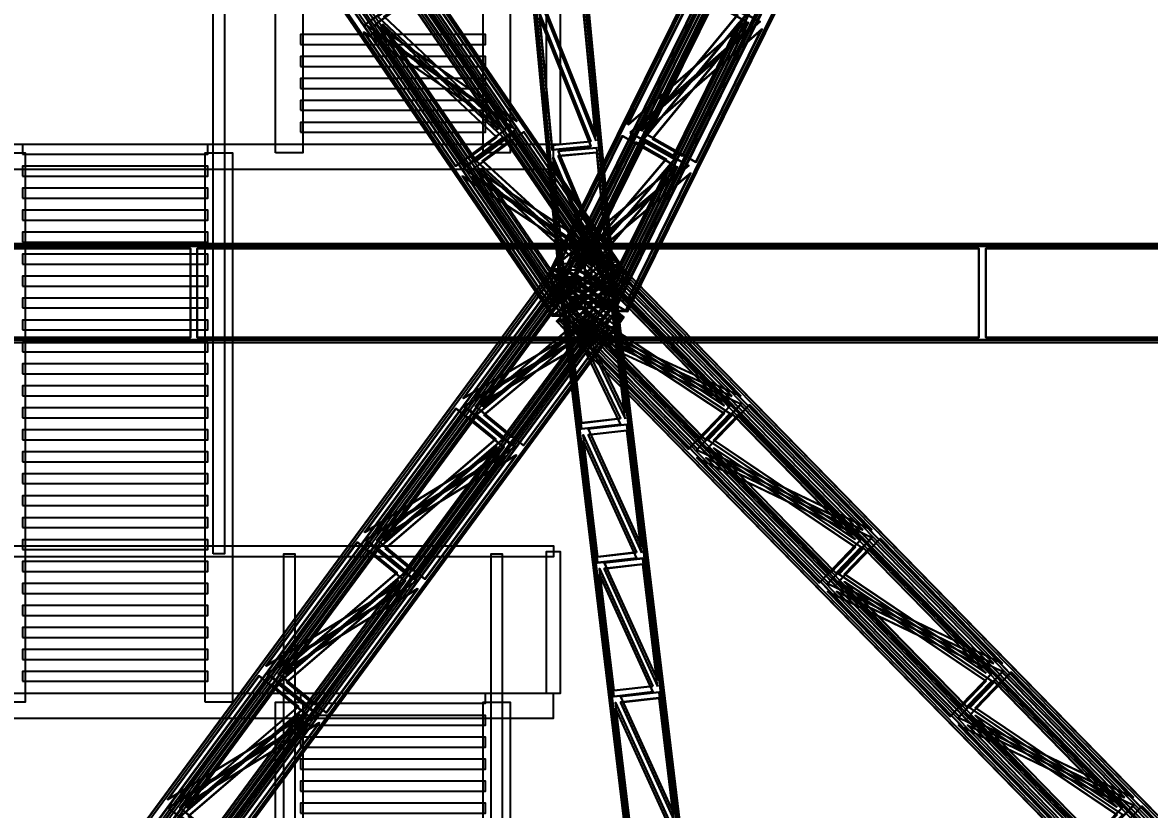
# Model space of a CAD drawing. Header units: millimetres. Extents: x -84906 to 117550, y -3000 to 338000.
# Drawn here: x 4999 to 14129, y 61819 to 68190 of the extents above; entities that cross this region are included whole.
import ezdxf

# ---------------------------------------------------------------- set-up
doc = ezdxf.new("R2010")
doc.units = ezdxf.units.MM
for name, color, linetype, lineweight in [('D-STR-CORE', 7, 'Continuous', 25), ('D-STR-DIM', 7, 'Continuous', 13), ('D-STR-STRC', 7, 'Continuous', 25)]:
    doc.layers.add(name, color=color, linetype=linetype, lineweight=lineweight)
doc.styles.add('OpenSansCondensed-Light', font='OpenSansCondensed-Light.ttf')
doc.styles.add('TOWER_UNICODE', font='Arial Unicode.ttf')
doc.dimstyles.new('EZDXF', dxfattribs={"dimtxt": 0.25, "dimasz": 0.175, "dimexe": 0.375, "dimexo": 0.125, "dimgap": 0.1, "dimtad": 1, "dimlfac": 100, "dimzin": 12, "dimdsep": 46, "dimtxsty": 'OpenSansCondensed-Light', "dimblk": 'ARCHTICK', "dimcen": 2.5, "dimazin": 3, "dimtfac": 0.5, "dimtmove": 2, "dimatfit": 3})

# ---------------------------------------------------------------- blocks, each defined once
blk = doc.blocks.new('_ARCHTICK')
at = {"color": 0, "linetype": 'BYBLOCK', "const_width": 0.15}
blk.add_lwpolyline([(-0.5, -0.5), (0.5, 0.5)], dxfattribs=at)

msp = doc.modelspace()

# ---------------------------------------------------------------- linework, layer by layer
at = {"layer": 'D-STR-CORE'}
for points in [[(7050, 67134.2), (7050, 71580), (7270, 71580), (7270, 67134.2)], [(8730, 67134.2), (8730, 71580), (8950, 71580), (8950, 67134.2)], [(6545, 63888.3), (6545, 68334.2), (6635, 68334.2), (6635, 63888.3)], [(9245, 67204.2), (9245, 68354.2), (9355, 68354.2), (9355, 67204.2)], [(7250, 68013.3), (8750, 68013.3), (8750, 68093.3), (7250, 68093.3)], [(7250, 67835.5), (8750, 67835.5), (8750, 67915.5), (7250, 67915.5)], [(7250, 67657.7), (8750, 67657.7), (8750, 67737.7), (7250, 67737.7)], [(7250, 67479.8), (8750, 67479.8), (8750, 67559.8), (7250, 67559.8)], [(7250, 67302), (8750, 67302), (8750, 67382), (7250, 67382)], [(4700, 67004.2), (9300, 67004.2), (9300, 67204.2), (4700, 67204.2)], [(5000, 67124.2), (6500, 67124.2), (6500, 67204.2), (5000, 67204.2)], [(4800, 62688.3), (4800, 67134.2), (5020, 67134.2), (5020, 62688.3)], [(6480, 62688.3), (6480, 67134.2), (6700, 67134.2), (6700, 62688.3)], [(5000, 66946.3), (6500, 66946.3), (6500, 67026.3), (5000, 67026.3)], [(5000, 66768.5), (6500, 66768.5), (6500, 66848.5), (5000, 66848.5)], [(5000, 66590.7), (6500, 66590.7), (6500, 66670.7), (5000, 66670.7)], [(5000, 66412.8), (6500, 66412.8), (6500, 66492.8), (5000, 66492.8)], [(5000, 66235), (6500, 66235), (6500, 66315), (5000, 66315)], [(5000, 66057.2), (6500, 66057.2), (6500, 66137.2), (5000, 66137.2)], [(5000, 65879.3), (6500, 65879.3), (6500, 65959.3), (5000, 65959.3)], [(5000, 65701.5), (6500, 65701.5), (6500, 65781.5), (5000, 65781.5)], [(5000, 65523.7), (6500, 65523.7), (6500, 65603.7), (5000, 65603.7)], [(5000, 65345.8), (6500, 65345.8), (6500, 65425.8), (5000, 65425.8)], [(5000, 65168), (6500, 65168), (6500, 65248), (5000, 65248)], [(5000, 64990.2), (6500, 64990.2), (6500, 65070.2), (5000, 65070.2)], [(5000, 64812.3), (6500, 64812.3), (6500, 64892.3), (5000, 64892.3)], [(5000, 64634.5), (6500, 64634.5), (6500, 64714.5), (5000, 64714.5)], [(5000, 64456.7), (6500, 64456.7), (6500, 64536.7), (5000, 64536.7)], [(5000, 64278.8), (6500, 64278.8), (6500, 64358.8), (5000, 64358.8)], [(5000, 64101), (6500, 64101), (6500, 64181), (5000, 64181)], [(5000, 63923.2), (6500, 63923.2), (6500, 64003.2), (5000, 64003.2)], [(4700, 63953.3), (9300, 63953.3), (9300, 63863.3), (4700, 63863.3)], [(5000, 63745.3), (6500, 63745.3), (6500, 63825.3), (5000, 63825.3)], [(7115, 59442.5), (7115, 63888.3), (7205, 63888.3), (7205, 59442.5)], [(8795, 59442.5), (8795, 63888.3), (8885, 63888.3), (8885, 59442.5)], [(9245, 62758.3), (9245, 63908.3), (9355, 63908.3), (9355, 62758.3)], [(5000, 63567.5), (6500, 63567.5), (6500, 63647.5), (5000, 63647.5)], [(5000, 63389.7), (6500, 63389.7), (6500, 63469.7), (5000, 63469.7)], [(5000, 63211.8), (6500, 63211.8), (6500, 63291.8), (5000, 63291.8)], [(5000, 63034), (6500, 63034), (6500, 63114), (5000, 63114)], [(5000, 62856.2), (6500, 62856.2), (6500, 62936.2), (5000, 62936.2)], [(4700, 62558.3), (9300, 62558.3), (9300, 62758.3), (4700, 62758.3)], [(7250, 62678.3), (8750, 62678.3), (8750, 62758.3), (7250, 62758.3)], [(7050, 58242.5), (7050, 62688.3), (7270, 62688.3), (7270, 58242.5)], [(8730, 58242.5), (8730, 62688.3), (8950, 62688.3), (8950, 58242.5)], [(7250, 62500.5), (8750, 62500.5), (8750, 62580.5), (7250, 62580.5)], [(7250, 62322.7), (8750, 62322.7), (8750, 62402.7), (7250, 62402.7)], [(7250, 62144.8), (8750, 62144.8), (8750, 62224.8), (7250, 62224.8)], [(7250, 61967), (8750, 61967), (8750, 62047), (7250, 62047)], [(7250, 61789.2), (8750, 61789.2), (8750, 61869.2), (7250, 61869.2)]]:
    msp.add_lwpolyline(points, close=True, dxfattribs=at)
at = {"layer": 'D-STR-STRC'}
for points in [[(9790.1, 66185.3), (9287.4, 65814.7), (-294.2, 79814.7), (208.5, 80185.3)], [(9794.4, 66185.3), (9291.7, 65814.7), (-289.9, 79814.7), (212.8, 80185.3)], [(9871.5, 66185.3), (9368.8, 65814.7), (-212.8, 79814.7), (289.9, 80185.3)], [(9875.8, 66185.3), (9373.1, 65814.7), (-208.5, 79814.7), (294.2, 80185.3)], [(9718.4, 66121.6), (9388.5, 65878.4), (-193.1, 79878.4), (136.8, 80121.6)], [(9722.7, 66121.6), (9392.8, 65878.4), (-188.8, 79878.4), (141.1, 80121.6)], [(9770.3, 66121.6), (9440.4, 65878.4), (-141.1, 79878.4), (188.8, 80121.6)], [(9774.6, 66121.6), (9444.7, 65878.4), (-136.8, 79878.4), (193.1, 80121.6)], [(9260.2, 66149.7), (9788, 65850.3), (16706.4, 79850.3), (16178.6, 80149.7)], [(9265.9, 66149.7), (9793.8, 65850.3), (16712.2, 79850.3), (16184.3, 80149.7)], [(9369.4, 66149.7), (9897.2, 65850.3), (16815.7, 79850.3), (16287.8, 80149.7)], [(9370.6, 66098.3), (9717, 65901.7), (16635.5, 79901.7), (16289.1, 80098.3)], [(9375.1, 66149.7), (9903, 65850.3), (16821.4, 79850.3), (16293.6, 80149.7)], [(9376.4, 66098.3), (9722.8, 65901.7), (16641.2, 79901.7), (16294.8, 80098.3)], [(9440.3, 66098.3), (9786.7, 65901.7), (16705.2, 79901.7), (16358.8, 80098.3)], [(9446.1, 66098.3), (9792.5, 65901.7), (16710.9, 79901.7), (16364.5, 80098.3)], [(9800.6, 66040.7), (9362.5, 66000.4), (8031, 80000.4), (8469, 80040.7)], [(9800.6, 66040.7), (9362.5, 66000.4), (8031, 80000.4), (8469, 80040.7)], [(9800.6, 66037.7), (9362.5, 65997.5), (8031, 79997.5), (8469, 80037.7)], [(9800.6, 66037.7), (9362.5, 65997.5), (8031, 79997.5), (8469, 80037.7)], [(9800.6, 66002.5), (9362.5, 65962.3), (8031, 79962.3), (8469, 80002.5)], [(9800.6, 66002.5), (9362.5, 65962.3), (8031, 79962.3), (8469, 80002.5)], [(9800.6, 65999.6), (9362.5, 65959.3), (8031, 79959.3), (8469, 79999.6)], [(9800.6, 65999.6), (9362.5, 65959.3), (8031, 79959.3), (8469, 79999.6)], [(8919.7, 67387.9), (8177.1, 68473.1), (7772.5, 68174.8)], [(8924, 67387.9), (8181.4, 68473.1), (7776.8, 68174.8)], [(9001.1, 67387.9), (8258.5, 68473.1), (7854, 68174.8)], [(9005.4, 67387.9), (8262.8, 68473.1), (7858.2, 68174.8)], [(8848.1, 67324.2), (8105.4, 68409.4), (7873.7, 68238.5)], [(8852.3, 67324.2), (8109.7, 68409.4), (7878, 68238.5)], [(8900, 67324.2), (8157.3, 68409.4), (7925.6, 68238.5)], [(8904.3, 67324.2), (8161.6, 68409.4), (7929.9, 68238.5)], [(9901.4, 67361.8), (10434.2, 68440.1), (10859, 68199.1)], [(9907.1, 67361.8), (10440, 68440.1), (10864.7, 68199.1)], [(10010.6, 67361.8), (10543.4, 68440.1), (10968.2, 68199.1)], [(10011.8, 67310.3), (10544.7, 68388.6), (10788, 68250.5)], [(10016.3, 67361.8), (10549.2, 68440.1), (10973.9, 68199.1)], [(10017.6, 67310.3), (10550.4, 68388.6), (10793.8, 68250.5)], [(10081.5, 67310.3), (10614.4, 68388.6), (10857.7, 68250.5)], [(10087.3, 67310.3), (10620.1, 68388.6), (10863.4, 68250.5)], [(9643.1, 67274.6), (9541.4, 68343.4), (9227.8, 68314.7)], [(9643.1, 67274.6), (9541.4, 68343.4), (9227.8, 68314.7)], [(9643.1, 67271.6), (9541.4, 68340.5), (9227.8, 68311.7)], [(9643.1, 67271.6), (9541.4, 68340.5), (9227.8, 68311.7)], [(9643.1, 67236.5), (9541.4, 68305.3), (9227.8, 68276.5)], [(9643.1, 67236.5), (9541.4, 68305.3), (9227.8, 68276.5)], [(9643.1, 67233.5), (9541.4, 68302.3), (9227.8, 68273.5)], [(9643.1, 67233.5), (9541.4, 68302.3), (9227.8, 68273.5)], [(9602.5, 67226.5), (9288.8, 67197.7), (9187.2, 68266.5)], [(9602.5, 67226.5), (9288.8, 67197.7), (9187.2, 68266.5)], [(9602.5, 67223.5), (9288.8, 67194.7), (9187.2, 68263.5)], [(9602.5, 67223.5), (9288.8, 67194.7), (9187.2, 68263.5)], [(9602.5, 67188.3), (9288.8, 67159.5), (9187.2, 68228.4)], [(9602.5, 67188.3), (9288.8, 67159.5), (9187.2, 68228.4)], [(9602.5, 67185.3), (9288.8, 67156.6), (9187.2, 68225.4)], [(9602.5, 67185.3), (9288.8, 67156.6), (9187.2, 68225.4)], [(8909.5, 67325.2), (8505, 67026.9), (7762.3, 68112.1)], [(8913.8, 67325.2), (8509.3, 67026.9), (7766.6, 68112.1)], [(8990.9, 67325.2), (8586.4, 67026.9), (7843.7, 68112.1)], [(8995.2, 67325.2), (8590.7, 67026.9), (7848, 68112.1)], [(8837.8, 67261.5), (8606.1, 67090.6), (7863.4, 68175.8)], [(8842.1, 67261.5), (8610.4, 67090.6), (7867.7, 68175.8)], [(8889.8, 67261.5), (8658.1, 67090.6), (7915.4, 68175.8)], [(8894.1, 67261.5), (8662.3, 67090.6), (7919.7, 68175.8)], [(9918.8, 67300.9), (10343.6, 67059.9), (10876.4, 68138.2)], [(9924.6, 67300.9), (10349.3, 67059.9), (10882.2, 68138.2)], [(10028, 67300.9), (10452.8, 67059.9), (10985.6, 68138.2)], [(10029.3, 67249.5), (10272.6, 67111.4), (10805.5, 68189.7)], [(10033.8, 67300.9), (10458.5, 67059.9), (10991.4, 68138.2)], [(10035, 67249.5), (10278.3, 67111.4), (10811.2, 68189.7)], [(10099, 67249.5), (10342.3, 67111.4), (10875.2, 68189.7)], [(10104.7, 67249.5), (10348, 67111.4), (10880.9, 68189.7)], [(9677.7, 66280.4), (8975.5, 67306.4), (8571, 67008.2)], [(9682, 66280.4), (8979.8, 67306.4), (8575.3, 67008.2)], [(9759.2, 66280.4), (9056.9, 67306.4), (8652.4, 67008.2)], [(9763.4, 66280.4), (9061.2, 67306.4), (8656.7, 67008.2)], [(9606.1, 66216.7), (8903.9, 67242.7), (8672.1, 67071.9)], [(9610.4, 66216.7), (8908.1, 67242.7), (8676.4, 67071.9)], [(9658, 66216.7), (8955.8, 67242.7), (8724.1, 67071.9)], [(9662.3, 66216.7), (8960.1, 67242.7), (8728.4, 67071.9)], [(9356.5, 66259.2), (9857.7, 67273.4), (10282.4, 67032.4)], [(9362.2, 66259.2), (9863.4, 67273.4), (10288.2, 67032.4)], [(9465.7, 66259.2), (9966.9, 67273.4), (10391.6, 67032.4)], [(9467, 66207.7), (9968.2, 67221.9), (10211.5, 67083.9)], [(9471.4, 66259.2), (9972.6, 67273.4), (10397.4, 67032.4)], [(9472.7, 66207.7), (9973.9, 67221.9), (10217.2, 67083.9)], [(9536.7, 66207.7), (10037.9, 67221.9), (10281.2, 67083.9)], [(9542.4, 66207.7), (10043.6, 67221.9), (10286.9, 67083.9)], [(9747.3, 66178.8), (9652.4, 67176.8), (9338.7, 67148)], [(9747.3, 66178.8), (9652.4, 67176.8), (9338.7, 67148)], [(9747.3, 66175.8), (9652.4, 67173.8), (9338.7, 67145)], [(9747.3, 66175.8), (9652.4, 67173.8), (9338.7, 67145)], [(9747.3, 66140.7), (9652.4, 67138.7), (9338.7, 67109.9)], [(9747.3, 66140.7), (9652.4, 67138.7), (9338.7, 67109.9)], [(9747.3, 66137.7), (9652.4, 67135.7), (9338.7, 67106.9)], [(9747.3, 66137.7), (9652.4, 67135.7), (9338.7, 67106.9)], [(9706.7, 66130.7), (9393, 66101.9), (9298.1, 67099.9)], [(9706.7, 66130.7), (9393, 66101.9), (9298.1, 67099.9)], [(9706.7, 66127.7), (9393, 66098.9), (9298.1, 67096.9)], [(9706.7, 66127.7), (9393, 66098.9), (9298.1, 67096.9)], [(9706.7, 66092.6), (9393, 66063.8), (9298.1, 67061.7)], [(9706.7, 66092.6), (9393, 66063.8), (9298.1, 67061.7)], [(9706.7, 66089.6), (9393, 66060.8), (9298.1, 67058.7)], [(9706.7, 66089.6), (9393, 66060.8), (9298.1, 67058.7)], [(9484.4, 66146.9), (9727.7, 66008.8), (10228.9, 67023)], [(9490.2, 66146.9), (9733.5, 66008.8), (10234.7, 67023)], [(9554.1, 66146.9), (9797.4, 66008.8), (10298.6, 67023)], [(9559.9, 66146.9), (9803.2, 66008.8), (10304.4, 67023)], [(9667.5, 66217.6), (9263, 65919.4), (8560.8, 66945.4)], [(9671.8, 66217.6), (9267.3, 65919.4), (8565.1, 66945.4)], [(9748.9, 66217.6), (9344.4, 65919.4), (8642.2, 66945.4)], [(9753.2, 66217.6), (9348.7, 65919.4), (8646.5, 66945.4)], [(9595.8, 66153.9), (9364.1, 65983.1), (8661.9, 67009.1)], [(9600.1, 66153.9), (9368.4, 65983.1), (8666.2, 67009.1)], [(9647.8, 66153.9), (9416.1, 65983.1), (8713.9, 67009.1)], [(9652.1, 66153.9), (9420.4, 65983.1), (8718.1, 67009.1)], [(9373.9, 66198.3), (9798.7, 65957.3), (10299.9, 66971.6)], [(9379.7, 66198.3), (9804.4, 65957.3), (10305.6, 66971.6)], [(9483.2, 66198.3), (9907.9, 65957.3), (10409.1, 66971.6)], [(9488.9, 66198.3), (9913.6, 65957.3), (10414.8, 66971.6)], [(-19163.1, 66400), (-19163.1, 65600), (19163.1, 65600), (19163.1, 66400)], [(19163.1, 66400), (19163.1, 65600), (-19163.1, 65600), (-19163.1, 66400)], [(3221.4, 66360), (3221.4, 65640), (6360.2, 65640), (6360.2, 66360)], [(6360.2, 66360), (6360.2, 65640), (3221.4, 65640), (3221.4, 66360)], [(6415.2, 66360), (6415.2, 65640), (9554.1, 65640), (9554.1, 66360)], [(9554.1, 66360), (9554.1, 65640), (6415.2, 65640), (6415.2, 66360)], [(9609.1, 66360), (9609.1, 65640), (12747.9, 65640), (12747.9, 66360)], [(12747.9, 66360), (12747.9, 65640), (9609.1, 65640), (9609.1, 66360)], [(12802.9, 66360), (12802.9, 65640), (15941.8, 65640), (15941.8, 66360)], [(15941.8, 66360), (15941.8, 65640), (12802.9, 65640), (12802.9, 66360)], [(-290.1, 53196.1), (190.5, 52803.9), (9772, 65803.9), (9291.5, 66196.1)], [(-285.1, 53196.1), (195.5, 52803.9), (9777, 65803.9), (9296.4, 66196.1)], [(-195.5, 53196.1), (285.1, 52803.9), (9866.7, 65803.9), (9386.1, 66196.1)], [(-190.5, 53196.1), (290.1, 52803.9), (9871.7, 65803.9), (9391.1, 66196.1)], [(9820, 66266.8), (9734.3, 66266.8), (9231.6, 65896.2), (9317.3, 65896.2)], [(9291.5, 66196.1), (9391.1, 66196.1), (9406.1, 66183.9), (9306.5, 66183.9)], [(9291.5, 66196.1), (9391.1, 66196.1), (9871.7, 65803.9), (9772, 65803.9)], [(9303.8, 66238.1), (9418.8, 66238.1), (9946.6, 65938.6), (9831.7, 65938.6)], [(22483, 53227.2), (22045.4, 52772.8), (9324.4, 65772.8), (9762, 66227.2)], [(9838.7, 66227.2), (9762, 66227.2), (9324.4, 65772.8), (9401.1, 65772.8)], [(22486.9, 53227.2), (22049.2, 52772.8), (9328.2, 65772.8), (9765.9, 66227.2)], [(9662.6, 66203.1), (9718.8, 66203.1), (9388.9, 65959.9), (9332.7, 65959.9)], [(22555.9, 53227.2), (22118.2, 52772.8), (9397.3, 65772.8), (9834.9, 66227.2)], [(22559.7, 53227.2), (22122.1, 52772.8), (9401.1, 65772.8), (9838.7, 66227.2)], [(9838.7, 66227.2), (9762, 66227.2), (9748.4, 66213), (9825, 66213)], [(-190.4, 53128.7), (125, 52871.3), (9706.6, 65871.3), (9391.2, 66128.7)], [(-185.4, 53128.7), (130, 52871.3), (9711.5, 65871.3), (9396.2, 66128.7)], [(-130, 53128.7), (185.4, 52871.3), (9767, 65871.3), (9451.6, 66128.7)], [(-125, 53128.7), (190.4, 52871.3), (9771.9, 65871.3), (9456.6, 66128.7)], [(9233.2, 66117.1), (9332.9, 66117.1), (9813.4, 65724.9), (9713.8, 65724.9)], [(9260.2, 66149.7), (9375.1, 66149.7), (9391.6, 66140.4), (9276.7, 66140.4)], [(9260.2, 66149.7), (9375.1, 66149.7), (9903, 65850.3), (9788, 65850.3)], [(9875.8, 66185.3), (9790.1, 66185.3), (9287.4, 65814.7), (9373.1, 65814.7)], [(9791.3, 66138.5), (9791.3, 66097.4), (9353.2, 66057.2), (9353.2, 66098.3)], [(9791.3, 66097.4), (9791.3, 66138.5), (9353.2, 66098.3), (9353.2, 66057.2)], [(9718.4, 66121.6), (9774.6, 66121.6), (9444.7, 65878.4), (9388.5, 65878.4)], [(9456.6, 66128.7), (9391.2, 66128.7), (9406.2, 66116.4), (9471.6, 66116.4)], [(9456.6, 66128.7), (9391.2, 66128.7), (9706.6, 65871.3), (9771.9, 65871.3)], [(9907.6, 66156.7), (9831, 66156.7), (9393.3, 65702.4), (9470, 65702.4)], [(22421, 53149.1), (22133.8, 52850.9), (9412.8, 65850.9), (9700, 66149.1)], [(9700, 66149.1), (9750.3, 66149.1), (9463.1, 65850.9), (9412.8, 65850.9)], [(9489.8, 66186.6), (9414.3, 66186.6), (9760.7, 65990.1), (9836.2, 65990.1)], [(22424.8, 53149.1), (22137.6, 52850.9), (9416.6, 65850.9), (9703.8, 66149.1)], [(10744.8, 65166.5), (9803.6, 66128.3), (9451.5, 65762.7)], [(10748.6, 65166.5), (9807.4, 66128.3), (9455.3, 65762.7)], [(22467.5, 53149.1), (22180.3, 52850.9), (9459.3, 65850.9), (9746.5, 66149.1)], [(22471.3, 53149.1), (22184.1, 52850.9), (9463.1, 65850.9), (9750.3, 66149.1)], [(10817.6, 65166.5), (9876.5, 66128.3), (9524.3, 65762.7)], [(10821.5, 65166.5), (9880.3, 66128.3), (9528.1, 65762.7)], [(9700, 66149.1), (9750.3, 66149.1), (9736.6, 66134.9), (9686.3, 66134.9)], [(9718.4, 66121.6), (9774.6, 66121.6), (9758.9, 66110), (9702.7, 66110)], [(9875.8, 66185.3), (9790.1, 66185.3), (9774.4, 66173.7), (9860.1, 66173.7)], [(8565.3, 65145.6), (9263.3, 66092.6), (9650, 65777)], [(8570.2, 65145.6), (9268.2, 66092.6), (9655, 65777)], [(8659.9, 65145.6), (9357.9, 66092.6), (9744.6, 65777)], [(8664.9, 65145.6), (9362.9, 66092.6), (9749.6, 65777)], [(8665, 65078.1), (9363, 66025.2), (9584.5, 65844.4)], [(8670, 65078.1), (9368, 66025.2), (9589.5, 65844.4)], [(8725.4, 65078.1), (9423.4, 66025.2), (9644.9, 65844.4)], [(8730.4, 65078.1), (9428.4, 66025.2), (9649.9, 65844.4)], [(9398.3, 66049.7), (9332.9, 66049.7), (9648.3, 65792.3), (9713.7, 65792.3)], [(9800.6, 66040.7), (9800.6, 65999.6), (9362.5, 65959.3), (9362.5, 66000.4)], [(9800.6, 65999.6), (9800.6, 66040.7), (9362.5, 66000.4), (9362.5, 65959.3)], [(11369.8, 53050.8), (10932.8, 53000.9), (9363.1, 66000.9), (9800.1, 66050.8)], [(9800.1, 66050.8), (9800.1, 65999.1), (9363.1, 65949.2), (9363.1, 66000.9)], [(11369.8, 53050.8), (10932.8, 53000.9), (9363.1, 66000.9), (9800.1, 66050.8)], [(9800.1, 65999.1), (9800.1, 66050.8), (9363.1, 66000.9), (9363.1, 65949.2)], [(11369.8, 53047), (10932.8, 52997.1), (9363.1, 65997.1), (9800.1, 66047)], [(11369.8, 53047), (10932.8, 52997.1), (9363.1, 65997.1), (9800.1, 66047)], [(9446.1, 66098.3), (9370.6, 66098.3), (9387.1, 66088.9), (9462.6, 66088.9)], [(9446.1, 66098.3), (9370.6, 66098.3), (9717, 65901.7), (9792.5, 65901.7)], [(9768.9, 66078.6), (9819.2, 66078.6), (9532, 65780.5), (9481.7, 65780.5)], [(10682.8, 65088.4), (9741.6, 66050.2), (9539.9, 65840.8)], [(10686.6, 65088.4), (9745.4, 66050.2), (9543.7, 65840.8)], [(10729.3, 65088.4), (9788.1, 66050.2), (9586.3, 65840.8)], [(10733.1, 65088.4), (9791.9, 66050.2), (9590.2, 65840.8)], [(9800.1, 66050.8), (9800.1, 65999.1), (9780.2, 65996.8), (9780.2, 66048.5)], [(9800.1, 65999.1), (9800.1, 66050.8), (9780.2, 66048.5), (9780.2, 65996.8)], [(9800.6, 66040.7), (9800.6, 65999.6), (9780.7, 65997.7), (9780.7, 66038.8)], [(9800.6, 65999.6), (9800.6, 66040.7), (9780.7, 66038.8), (9780.7, 65997.7)], [(9382.4, 66002.3), (9382.4, 65961.2), (9362.5, 65959.3), (9362.5, 66000.4)], [(9382.4, 65961.2), (9382.4, 66002.3), (9362.5, 66000.4), (9362.5, 65959.3)], [(9382.9, 66003.2), (9382.9, 65951.5), (9363.1, 65949.2), (9363.1, 66000.9)], [(9382.9, 65951.5), (9382.9, 66003.2), (9363.1, 66000.9), (9363.1, 65949.2)], [(11369.8, 53002.9), (10932.8, 52953), (9363.1, 65953), (9800.1, 66002.9)], [(11369.8, 53002.9), (10932.8, 52953), (9363.1, 65953), (9800.1, 66002.9)], [(11369.8, 52999.1), (10932.8, 52949.2), (9363.1, 65949.2), (9800.1, 65999.1)], [(11369.8, 52999.1), (10932.8, 52949.2), (9363.1, 65949.2), (9800.1, 65999.1)], [(9811.7, 65954.2), (9811.7, 65902.6), (9374.7, 65852.7), (9374.7, 65904.3)], [(9811.7, 65902.6), (9811.7, 65954.2), (9374.7, 65904.3), (9374.7, 65852.7)], [(9882.7, 65032.9), (9772, 65949.7), (9459.1, 65914)], [(9882.7, 65032.9), (9772, 65949.7), (9459.1, 65914)], [(9882.7, 65029.1), (9772, 65945.9), (9459.1, 65910.2)], [(9882.7, 65029.1), (9772, 65945.9), (9459.1, 65910.2)], [(9388.8, 65826.3), (9303.1, 65826.3), (9287.4, 65814.7), (9373.1, 65814.7)], [(9404.2, 65890), (9460.4, 65890), (9444.7, 65878.4), (9388.5, 65878.4)], [(9426.5, 65865.1), (9476.8, 65865.1), (9463.1, 65850.9), (9412.8, 65850.9)], [(9843.2, 64984.3), (9530.4, 64948.6), (9419.7, 65865.4)], [(9843.2, 64984.3), (9530.4, 64948.6), (9419.7, 65865.4)], [(9843.2, 64980.6), (9530.4, 64944.9), (9419.7, 65861.7)], [(9843.2, 64980.6), (9530.4, 64944.9), (9419.7, 65861.7)], [(9882.7, 64985), (9772, 65901.8), (9459.1, 65866.1)], [(9882.7, 64985), (9772, 65901.8), (9459.1, 65866.1)], [(9882.7, 64981.2), (9772, 65898), (9459.1, 65862.3)], [(9882.7, 64981.2), (9772, 65898), (9459.1, 65862.3)], [(9756.9, 65883.6), (9691.5, 65883.6), (9706.6, 65871.3), (9771.9, 65871.3)], [(9776, 65911.1), (9700.5, 65911.1), (9717, 65901.7), (9792.5, 65901.7)], [(9771.5, 65859.6), (9886.5, 65859.6), (9903, 65850.3), (9788, 65850.3)], [(8672.6, 65015), (8894.1, 64834.2), (9592.1, 65781.2)], [(8677.5, 65015), (8899.1, 64834.2), (9597.1, 65781.2)], [(8733, 65015), (8954.5, 64834.2), (9652.5, 65781.2)], [(8737.9, 65015), (8959.5, 64834.2), (9657.5, 65781.2)], [(9414.8, 65787), (9338.1, 65787), (9324.4, 65772.8), (9401.1, 65772.8)], [(9843.2, 64936.4), (9530.4, 64900.8), (9419.7, 65817.5)], [(9843.2, 64936.4), (9530.4, 64900.8), (9419.7, 65817.5)], [(9843.2, 64932.7), (9530.4, 64897), (9419.7, 65813.8)], [(9843.2, 64932.7), (9530.4, 64897), (9419.7, 65813.8)], [(10683, 65024.8), (10481.3, 64815.4), (9540.1, 65777.2)], [(10686.8, 65024.8), (10485.1, 64815.4), (9543.9, 65777.2)], [(10729.5, 65024.8), (10527.8, 64815.4), (9586.6, 65777.2)], [(10733.3, 65024.8), (10531.6, 64815.4), (9590.4, 65777.2)], [(9757, 65816.1), (9856.7, 65816.1), (9871.7, 65803.9), (9772, 65803.9)], [(8572.8, 65082.4), (8959.6, 64766.8), (9657.6, 65713.8)], [(8577.8, 65082.4), (8964.5, 64766.8), (9662.5, 65713.8)], [(8667.5, 65082.4), (9054.2, 64766.8), (9752.2, 65713.8)], [(8672.5, 65082.4), (9059.2, 64766.8), (9757.2, 65713.8)], [(10745.1, 65102.9), (10392.9, 64737.3), (9451.7, 65699.1)], [(10748.9, 65102.9), (10396.7, 64737.3), (9455.5, 65699.1)], [(10817.9, 65102.9), (10465.7, 64737.3), (9524.5, 65699.1)], [(10821.7, 65102.9), (10469.6, 64737.3), (9528.4, 65699.1)], [(11804.9, 64083.2), (10813.7, 65096.1), (10461.6, 64730.5)], [(11808.7, 64083.2), (10817.6, 65096.1), (10465.4, 64730.5)], [(11877.7, 64083.2), (10886.6, 65096.1), (10534.4, 64730.5)], [(11881.6, 64083.2), (10890.4, 65096.1), (10538.2, 64730.5)], [(7766.8, 64062.2), (8507, 65066.5), (8893.7, 64750.9)], [(7771.8, 64062.2), (8512, 65066.5), (8898.7, 64750.9)], [(7861.4, 64062.2), (8601.7, 65066.5), (8988.4, 64750.9)], [(7866.4, 64062.2), (8606.7, 65066.5), (8993.4, 64750.9)], [(11742.9, 64005.1), (10751.7, 65018), (10550, 64808.6)], [(11746.7, 64005.1), (10755.5, 65018), (10553.8, 64808.6)], [(11789.3, 64005.1), (10798.2, 65018), (10596.5, 64808.6)], [(11793.2, 64005.1), (10802, 65018), (10600.3, 64808.6)], [(7866.5, 63994.8), (8606.7, 64999.1), (8828.3, 64818.3)], [(7871.5, 63994.8), (8611.7, 64999.1), (8833.2, 64818.3)], [(7926.9, 63994.8), (8667.1, 64999.1), (8888.7, 64818.3)], [(7931.9, 63994.8), (8672.1, 64999.1), (8893.6, 64818.3)], [(10013.5, 63949.5), (9894.4, 64936.3), (9581.5, 64900.6)], [(10013.5, 63949.5), (9894.4, 64936.3), (9581.5, 64900.6)], [(10013.5, 63945.8), (9894.4, 64932.6), (9581.5, 64896.9)], [(10013.5, 63945.8), (9894.4, 64932.6), (9581.5, 64896.9)], [(9974.1, 63901), (9661.2, 63865.3), (9542.1, 64852.1)], [(9974.1, 63901), (9661.2, 63865.3), (9542.1, 64852.1)], [(9974.1, 63897.2), (9661.2, 63861.6), (9542.1, 64848.3)], [(9974.1, 63897.2), (9661.2, 63861.6), (9542.1, 64848.3)], [(10013.5, 63901.7), (9894.4, 64888.4), (9581.5, 64852.8)], [(10013.5, 63901.7), (9894.4, 64888.4), (9581.5, 64852.8)], [(10013.5, 63897.9), (9894.4, 64884.7), (9581.5, 64849)], [(10013.5, 63897.9), (9894.4, 64884.7), (9581.5, 64849)], [(7874.1, 63931.7), (8095.6, 63750.9), (8835.8, 64755.2)], [(7879.1, 63931.7), (8100.6, 63750.9), (8840.8, 64755.2)], [(7934.5, 63931.7), (8156, 63750.9), (8896.2, 64755.2)], [(7939.5, 63931.7), (8161, 63750.9), (8901.2, 64755.2)], [(9974.1, 63853.1), (9661.2, 63817.4), (9542.1, 64804.2)], [(9974.1, 63853.1), (9661.2, 63817.4), (9542.1, 64804.2)], [(9974.1, 63849.4), (9661.2, 63813.7), (9542.1, 64800.5)], [(9974.1, 63849.4), (9661.2, 63813.7), (9542.1, 64800.5)], [(11743.1, 63941.4), (11541.4, 63732), (10550.2, 64744.9)], [(11746.9, 63941.4), (11545.2, 63732), (10554, 64744.9)], [(11789.6, 63941.4), (11587.9, 63732), (10596.7, 64744.9)], [(11793.4, 63941.4), (11591.7, 63732), (10600.5, 64744.9)], [(7774.4, 63999.1), (8161.1, 63683.5), (8901.3, 64687.8)], [(7779.4, 63999.1), (8166.1, 63683.5), (8906.3, 64687.8)], [(7869, 63999.1), (8255.7, 63683.5), (8996, 64687.8)], [(7874, 63999.1), (8260.7, 63683.5), (9000.9, 64687.8)], [(11805.1, 64019.5), (11453, 63653.9), (10461.8, 64666.8)], [(11809, 64019.5), (11456.8, 63653.9), (10465.6, 64666.8)], [(11878, 64019.5), (11525.8, 63653.9), (10534.7, 64666.8)], [(11881.8, 64019.5), (11529.6, 63653.9), (10538.5, 64666.8)], [(12865, 62999.8), (11873.8, 64012.7), (11521.7, 63647.1)], [(12868.8, 62999.8), (11877.6, 64012.7), (11525.5, 63647.1)], [(12937.8, 62999.8), (11946.7, 64012.7), (11594.5, 63647.1)], [(12941.6, 62999.8), (11950.5, 64012.7), (11598.3, 63647.1)], [(6968.3, 62978.9), (7708.5, 63983.2), (8095.3, 63667.6)], [(6973.3, 62978.9), (7713.5, 63983.2), (8100.2, 63667.6)], [(7063, 62978.9), (7803.2, 63983.2), (8189.9, 63667.6)], [(7068, 62978.9), (7808.2, 63983.2), (8194.9, 63667.6)], [(7068.1, 62911.5), (7808.3, 63915.8), (8029.8, 63735)], [(7073, 62911.5), (7813.3, 63915.8), (8034.8, 63735)], [(7128.5, 62911.5), (7868.7, 63915.8), (8090.2, 63735)], [(7133.4, 62911.5), (7873.7, 63915.8), (8095.2, 63735)], [(12802.9, 62921.7), (11811.8, 63934.6), (11610.1, 63725.2)], [(12806.8, 62921.7), (11815.6, 63934.6), (11613.9, 63725.2)], [(12849.4, 62921.7), (11858.3, 63934.6), (11656.5, 63725.2)], [(12853.3, 62921.7), (11862.1, 63934.6), (11660.4, 63725.2)], [(10144.3, 62866.2), (10025.2, 63853), (9712.3, 63817.3)], [(10144.3, 62866.2), (10025.2, 63853), (9712.3, 63817.3)], [(10144.3, 62862.5), (10025.2, 63849.2), (9712.3, 63813.6)], [(10144.3, 62862.5), (10025.2, 63849.2), (9712.3, 63813.6)], [(10104.9, 62817.7), (9792, 62782), (9672.9, 63768.8)], [(10104.9, 62817.7), (9792, 62782), (9672.9, 63768.8)], [(10104.9, 62813.9), (9792, 62778.2), (9672.9, 63765)], [(10104.9, 62813.9), (9792, 62778.2), (9672.9, 63765)], [(10144.3, 62818.3), (10025.2, 63805.1), (9712.3, 63769.4)], [(10144.3, 62818.3), (10025.2, 63805.1), (9712.3, 63769.4)], [(10144.3, 62814.6), (10025.2, 63801.4), (9712.3, 63765.7)], [(10144.3, 62814.6), (10025.2, 63801.4), (9712.3, 63765.7)], [(7075.6, 62848.3), (7297.2, 62667.5), (8037.4, 63671.9)], [(7080.6, 62848.3), (7302.1, 62667.5), (8042.4, 63671.9)], [(7136, 62848.3), (7357.6, 62667.5), (8097.8, 63671.9)], [(7141, 62848.3), (7362.5, 62667.5), (8102.8, 63671.9)], [(10104.9, 62769.8), (9792, 62734.1), (9672.9, 63720.9)], [(10104.9, 62769.8), (9792, 62734.1), (9672.9, 63720.9)], [(10104.9, 62766), (9792, 62730.3), (9672.9, 63717.1)], [(10104.9, 62766), (9792, 62730.3), (9672.9, 63717.1)], [(12803.2, 62858.1), (12601.5, 62648.7), (11610.3, 63661.6)], [(12807, 62858.1), (12605.3, 62648.7), (11614.1, 63661.6)], [(12849.7, 62858.1), (12647.9, 62648.7), (11656.8, 63661.6)], [(12853.5, 62858.1), (12651.8, 62648.7), (11660.6, 63661.6)], [(6975.9, 62915.8), (7362.6, 62600.1), (8102.8, 63604.4)], [(6980.9, 62915.8), (7367.6, 62600.1), (8107.8, 63604.4)], [(7070.6, 62915.8), (7457.3, 62600.1), (8197.5, 63604.4)], [(7075.5, 62915.8), (7462.3, 62600.1), (8202.5, 63604.4)], [(12865.2, 62936.2), (12513.1, 62570.6), (11521.9, 63583.5)], [(12869.1, 62936.2), (12516.9, 62570.6), (11525.7, 63583.5)], [(12938.1, 62936.2), (12585.9, 62570.6), (11594.7, 63583.5)], [(12941.9, 62936.2), (12589.7, 62570.6), (11598.6, 63583.5)], [(13925.1, 61916.5), (12933.9, 62929.4), (12581.7, 62563.8)], [(13928.9, 61916.5), (12937.7, 62929.4), (12585.6, 62563.8)], [(13997.9, 61916.5), (13006.7, 62929.4), (12654.6, 62563.8)], [(14001.7, 61916.5), (13010.6, 62929.4), (12658.4, 62563.8)], [(6169.9, 61895.6), (6910.1, 62899.9), (7296.8, 62584.2)], [(6174.8, 61895.6), (6915.1, 62899.9), (7301.8, 62584.2)], [(6264.5, 61895.6), (7004.7, 62899.9), (7391.5, 62584.2)], [(6269.5, 61895.6), (7009.7, 62899.9), (7396.4, 62584.2)], [(6269.6, 61828.1), (7009.8, 62832.5), (7231.3, 62651.7)], [(6274.6, 61828.1), (7014.8, 62832.5), (7236.3, 62651.7)], [(6330, 61828.1), (7070.2, 62832.5), (7291.7, 62651.7)], [(6335, 61828.1), (7075.2, 62832.5), (7296.7, 62651.7)], [(13863, 61838.4), (12871.9, 62851.3), (12670.1, 62641.9)], [(13866.9, 61838.4), (12875.7, 62851.3), (12674, 62641.9)], [(13909.5, 61838.4), (12918.3, 62851.3), (12716.6, 62641.9)], [(13913.3, 61838.4), (12922.2, 62851.3), (12720.5, 62641.9)], [(10275.1, 61782.9), (10156, 62769.7), (9843.1, 62734)], [(10275.1, 61782.9), (10156, 62769.7), (9843.1, 62734)], [(10275.1, 61779.1), (10156, 62765.9), (9843.1, 62730.2)], [(10275.1, 61779.1), (10156, 62765.9), (9843.1, 62730.2)], [(10235.7, 61734.3), (9922.8, 61698.6), (9803.7, 62685.4)], [(10235.7, 61734.3), (9922.8, 61698.6), (9803.7, 62685.4)], [(10235.7, 61730.6), (9922.8, 61694.9), (9803.7, 62681.7)], [(10235.7, 61730.6), (9922.8, 61694.9), (9803.7, 62681.7)], [(10235.7, 61686.4), (9922.8, 61650.8), (9803.7, 62637.5)], [(10235.7, 61686.4), (9922.8, 61650.8), (9803.7, 62637.5)], [(10235.7, 61682.7), (9922.8, 61647), (9803.7, 62633.8)], [(10235.7, 61682.7), (9922.8, 61647), (9803.7, 62633.8)], [(10275.1, 61735), (10156, 62721.8), (9843.1, 62686.1)], [(10275.1, 61735), (10156, 62721.8), (9843.1, 62686.1)], [(10275.1, 61731.2), (10156, 62718), (9843.1, 62682.3)], [(10275.1, 61731.2), (10156, 62718), (9843.1, 62682.3)], [(6277.2, 61765), (6498.7, 61584.2), (7238.9, 62588.5)], [(6282.2, 61765), (6503.7, 61584.2), (7243.9, 62588.5)], [(6337.6, 61765), (6559.1, 61584.2), (7299.3, 62588.5)], [(6342.6, 61765), (6564.1, 61584.2), (7304.3, 62588.5)], [(13863.3, 61774.8), (13661.5, 61565.4), (12670.4, 62578.3)], [(13867.1, 61774.8), (13665.4, 61565.4), (12674.2, 62578.3)], [(13909.7, 61774.8), (13708, 61565.4), (12716.9, 62578.3)], [(13913.6, 61774.8), (13711.9, 61565.4), (12720.7, 62578.3)], [(6177.4, 61832.4), (6564.2, 61516.8), (7304.4, 62521.1)], [(6182.4, 61832.4), (6569.1, 61516.8), (7309.4, 62521.1)], [(6272.1, 61832.4), (6658.8, 61516.8), (7399, 62521.1)], [(6277.1, 61832.4), (6663.8, 61516.8), (7404, 62521.1)], [(13925.3, 61852.9), (13573.1, 61487.3), (12582, 62500.2)], [(13929.1, 61852.9), (13577, 61487.3), (12585.8, 62500.2)], [(13998.1, 61852.9), (13646, 61487.3), (12654.8, 62500.2)], [(14002, 61852.9), (13649.8, 61487.3), (12658.7, 62500.2)], [(14985.1, 60833.2), (13994, 61846.1), (13641.8, 61480.5)], [(14989, 60833.2), (13997.8, 61846.1), (13645.7, 61480.5)], [(15058, 60833.2), (14066.8, 61846.1), (13714.7, 61480.5)], [(15061.8, 60833.2), (14070.7, 61846.1), (13718.5, 61480.5)]]:
    msp.add_lwpolyline(points, close=True, dxfattribs=at)
for points in [[(9774.4, 66173.7), (192.8, 80173.7)], [(9790.1, 66185.3), (208.5, 80185.3)], [(9860.1, 66173.7), (278.5, 80173.7)], [(9875.8, 66185.3), (294.2, 80185.3)], [(9702.7, 66110), (121.1, 80110)], [(9718.4, 66121.6), (136.8, 80121.6)], [(9758.9, 66110), (177.4, 80110)], [(9774.6, 66121.6), (193.1, 80121.6)], [(9260.2, 66149.7), (16178.6, 80149.7)], [(9276.7, 66140.4), (16195.1, 80140.4)], [(9370.6, 66098.3), (16289.1, 80098.3)], [(9375.1, 66149.7), (16293.6, 80149.7)], [(9387.1, 66088.9), (16305.6, 80088.9)], [(9391.6, 66140.4), (16310.1, 80140.4)], [(9446.1, 66098.3), (16364.5, 80098.3)], [(9462.6, 66088.9), (16381, 80088.9)], [(9362.5, 66000.4), (8031, 80000.4)], [(9362.5, 66000.4), (8031, 80000.4)], [(9382.4, 66002.3), (8050.9, 80002.3)], [(9382.4, 66002.3), (8050.9, 80002.3)], [(9780.7, 66038.8), (8449.1, 80038.8)], [(9780.7, 66038.8), (8449.1, 80038.8)], [(9780.7, 65997.7), (8449.1, 79997.7)], [(9780.7, 65997.7), (8449.1, 79997.7)], [(9800.6, 66040.7), (8469, 80040.7)], [(9800.6, 66040.7), (8469, 80040.7)], [(9800.6, 65999.6), (8469, 79999.6)], [(9800.6, 65999.6), (8469, 79999.6)], [(9404.2, 65890), (-177.4, 79890)], [(9460.4, 65890), (-121.1, 79890)], [(9362.5, 65959.3), (8031, 79959.3)], [(9362.5, 65959.3), (8031, 79959.3)], [(9382.4, 65961.2), (8050.9, 79961.2)], [(9382.4, 65961.2), (8050.9, 79961.2)], [(9700.5, 65911.1), (16619, 79911.1)], [(9717, 65901.7), (16635.5, 79901.7)], [(9776, 65911.1), (16694.4, 79911.1)], [(9792.5, 65901.7), (16710.9, 79901.7)], [(9287.4, 65814.7), (-294.2, 79814.7)], [(9303.1, 65826.3), (-278.5, 79826.3)], [(9373.1, 65814.7), (-208.5, 79814.7)], [(9388.5, 65878.4), (-193.1, 79878.4)], [(9388.8, 65826.3), (-192.8, 79826.3)], [(9444.7, 65878.4), (-136.8, 79878.4)], [(9771.5, 65859.6), (16689.9, 79859.6)], [(9788, 65850.3), (16706.4, 79850.3)], [(9886.5, 65859.6), (16804.9, 79859.6)], [(9903, 65850.3), (16821.4, 79850.3)], [(-19163.1, 66400), (19163.1, 66400)], [(19163.1, 66400), (-19163.1, 66400)], [(-19163.1, 66380), (19163.1, 66380)], [(19163.1, 66380), (-19163.1, 66380)], [(-290.1, 53196.1), (9291.5, 66196.1)], [(-190.5, 53196.1), (9391.1, 66196.1)], [(9233.2, 66117.1), (9291.5, 66196.1)], [(9260.2, 66149.7), (9303.8, 66238.1)], [(9332.9, 66117.1), (9391.1, 66196.1)], [(9375.1, 66149.7), (9418.8, 66238.1)], [(9718.4, 66121.6), (9662.6, 66203.1)], [(9774.6, 66121.6), (9718.8, 66203.1)], [(9790.1, 66185.3), (9734.3, 66266.8)], [(22469.4, 53213), (9748.4, 66213)], [(22483, 53227.2), (9762, 66227.2)], [(9831, 66156.7), (9762, 66227.2)], [(9875.8, 66185.3), (9820, 66266.8)], [(22546, 53213), (9825, 66213)], [(22559.7, 53227.2), (9838.7, 66227.2)], [(9907.6, 66156.7), (9838.7, 66227.2)], [(-275.1, 53183.9), (9306.5, 66183.9)], [(-190.4, 53128.7), (9391.2, 66128.7)], [(-175.5, 53183.9), (9406.1, 66183.9)], [(-175.4, 53116.4), (9406.2, 66116.4)], [(-125, 53128.7), (9456.6, 66128.7)], [(-110, 53116.4), (9471.6, 66116.4)], [(9332.9, 66049.7), (9391.2, 66128.7)], [(9370.6, 66098.3), (9414.3, 66186.6)], [(9398.3, 66049.7), (9456.6, 66128.7)], [(9446.1, 66098.3), (9489.8, 66186.6)], [(22407.3, 53134.9), (9686.3, 66134.9)], [(22421, 53149.1), (9700, 66149.1)], [(9768.9, 66078.6), (9700, 66149.1)], [(22457.6, 53134.9), (9736.6, 66134.9)], [(22471.3, 53149.1), (9750.3, 66149.1)], [(9819.2, 66078.6), (9750.3, 66149.1)], [(9800.6, 66040.7), (9791.3, 66138.5)], [(9800.6, 66040.7), (9791.3, 66138.5)], [(9362.5, 66000.4), (9353.2, 66098.3)], [(9362.5, 66000.4), (9353.2, 66098.3)], [(9362.5, 65959.3), (9353.2, 66057.2)], [(9362.5, 65959.3), (9353.2, 66057.2)], [(11349.9, 53048.5), (9780.2, 66048.5)], [(11349.9, 53048.5), (9780.2, 66048.5)], [(9800.6, 65999.6), (9791.3, 66097.4)], [(9800.6, 65999.6), (9791.3, 66097.4)], [(11369.8, 53050.8), (9800.1, 66050.8)], [(9811.7, 65954.2), (9800.1, 66050.8)], [(11369.8, 53050.8), (9800.1, 66050.8)], [(9811.7, 65954.2), (9800.1, 66050.8)], [(9388.5, 65878.4), (9332.7, 65959.9)], [(10932.8, 53000.9), (9363.1, 66000.9)], [(9374.7, 65904.3), (9363.1, 66000.9)], [(10932.8, 53000.9), (9363.1, 66000.9)], [(9374.7, 65904.3), (9363.1, 66000.9)], [(10932.8, 52949.2), (9363.1, 65949.2)], [(9374.7, 65852.7), (9363.1, 65949.2)], [(10932.8, 52949.2), (9363.1, 65949.2)], [(9374.7, 65852.7), (9363.1, 65949.2)], [(10952.6, 53003.2), (9382.9, 66003.2)], [(10952.6, 53003.2), (9382.9, 66003.2)], [(10952.6, 52951.5), (9382.9, 65951.5)], [(10952.6, 52951.5), (9382.9, 65951.5)], [(9444.7, 65878.4), (9388.9, 65959.9)], [(9717, 65901.7), (9760.7, 65990.1)], [(11349.9, 52996.8), (9780.2, 65996.8)], [(11349.9, 52996.8), (9780.2, 65996.8)], [(9788, 65850.3), (9831.7, 65938.6)], [(9792.5, 65901.7), (9836.2, 65990.1)], [(11369.8, 52999.1), (9800.1, 65999.1)], [(9811.7, 65902.6), (9800.1, 65999.1)], [(11369.8, 52999.1), (9800.1, 65999.1)], [(9811.7, 65902.6), (9800.1, 65999.1)], [(9903, 65850.3), (9946.6, 65938.6)], [(110, 52883.6), (9691.5, 65883.6)], [(125, 52871.3), (9706.6, 65871.3)], [(175.4, 52883.6), (9756.9, 65883.6)], [(190.4, 52871.3), (9771.9, 65871.3)], [(9287.4, 65814.7), (9231.6, 65896.2)], [(9373.1, 65814.7), (9317.3, 65896.2)], [(22133.8, 52850.9), (9412.8, 65850.9)], [(9481.7, 65780.5), (9412.8, 65850.9)], [(22147.5, 52865.1), (9426.5, 65865.1)], [(22184.1, 52850.9), (9463.1, 65850.9)], [(9532, 65780.5), (9463.1, 65850.9)], [(22197.8, 52865.1), (9476.8, 65865.1)], [(9648.3, 65792.3), (9706.6, 65871.3)], [(9713.7, 65792.3), (9771.9, 65871.3)], [(175.5, 52816.1), (9757, 65816.1)], [(190.5, 52803.9), (9772, 65803.9)], [(275.1, 52816.1), (9856.7, 65816.1)], [(290.1, 52803.9), (9871.7, 65803.9)], [(22045.4, 52772.8), (9324.4, 65772.8)], [(9393.3, 65702.4), (9324.4, 65772.8)], [(22059.1, 52787), (9338.1, 65787)], [(22122.1, 52772.8), (9401.1, 65772.8)], [(9470, 65702.4), (9401.1, 65772.8)], [(22135.8, 52787), (9414.8, 65787)], [(9713.8, 65724.9), (9772, 65803.9)], [(9813.4, 65724.9), (9871.7, 65803.9)], [(-19163.1, 65620), (19163.1, 65620)], [(19163.1, 65620), (-19163.1, 65620)], [(-19163.1, 65600), (19163.1, 65600)], [(19163.1, 65600), (-19163.1, 65600)]]:
    msp.add_lwpolyline(points, dxfattribs=at)

# ---------------------------------------------------------------- dimensions: what is measured, and where the dimension line sits
at = {"layer": 'D-STR-DIM'}
for base, p2 in [((116500, 0), (0, 223550)), ((85000, 0), (0, 125000))]:
    msp.add_linear_dim(base=base, p1=(0, 0), p2=p2, angle=90, dimstyle='EZDXF', override={"dimtxt": 4200, "dimasz": 1875, "dimexe": 1050, "dimexo": 900, "dimgap": 1050, "dimtad": 1, "dimdec": 0, "dimlfac": 1, "dimlunit": 2, "dimtxsty": 'TOWER_UNICODE', "dimclrd": 7, "dimclre": 7, "dimclrt": 7}, dxfattribs=at).render()

doc.saveas('drawing.dxf')
